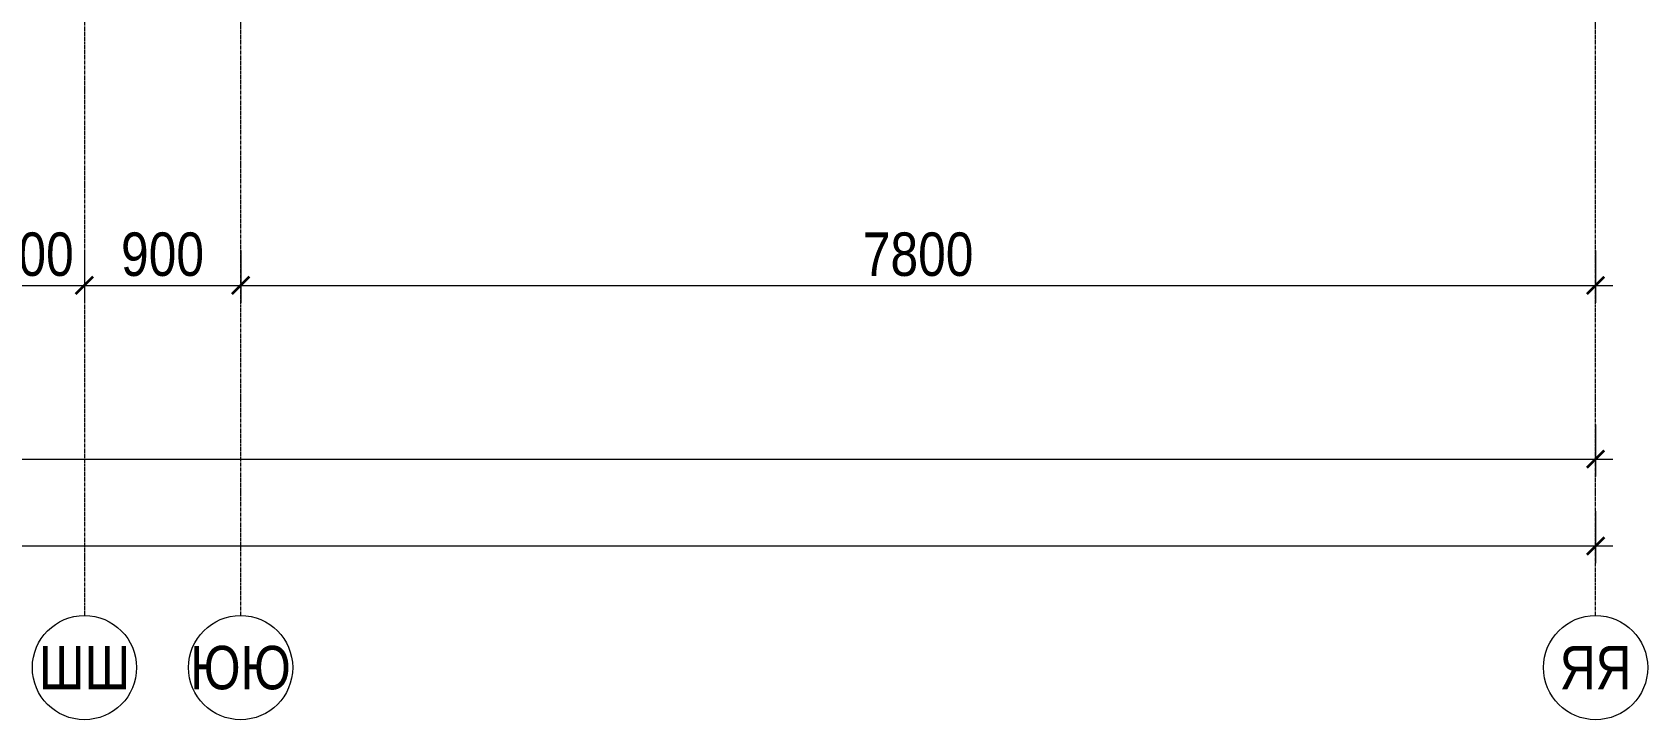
# Model space of a CAD drawing. Header units: millimetres. Extents: x -65509 to 912790, y 446 to 713294.
# Drawn here: x 495201 to 504501, y 499528 to 503485 of the extents above; entities that cross this region are included whole.
import ezdxf
from ezdxf.enums import TextEntityAlignment as Align

# ---------------------------------------------------------------- set-up
doc = ezdxf.new("R2010")
doc.units = ezdxf.units.MM
doc.linetypes.add('CENTER2', pattern=[28.575, 19.05, -3.175, 3.175, -3.175])
doc.layers.get('Defpoints').update_dxf_attribs({"color": 250})
doc.layers.add('РД_Оси_100', color=250, linetype='Continuous', lineweight=0)
doc.layers.add('РД_Оси_размер', color=250, linetype='Continuous', lineweight=0)
doc.styles.add('style1', font='ARIALN.TTF')
doc.styles.add('ккк', font='isocpeur.ttf', dxfattribs={"width": 0.85, "oblique": 15})
doc.dimstyles.new('Dim100_ареал', dxfattribs={"dimscale": 100, "dimtxt": 2.5, "dimasz": 1, "dimexe": 1, "dimexo": 1, "dimgap": 0.5, "dimtad": 1, "dimzin": 12, "dimdsep": 46, "dimtxsty": 'style1', "dimblk": 'ARCHTICK', "dimcen": 1, "dimdle": 1, "dimclrd": 256, "dimclre": 256, "dimaunit": 1, "dimadec": 0, "dimazin": 3, "dimtfac": 1, "dimtmove": 1, "dimatfit": 3, "dimldrblk": 'OPEN30', "dimfxl": 4, "dimfxlon": 1, "dimtolj": 1, "dimtzin": 0, "dimlwd": 9, "dimlwe": 9, "dimarcsym": 0})

# ---------------------------------------------------------------- blocks, each defined once
blk = doc.blocks.new('A-iden')
at = {"linetype": 'Continuous', "lineweight": 5}
blk.add_circle((0, -4), 3, dxfattribs=at)
at = {"color": 0, "linetype": 'Continuous', "lineweight": 20, "style": 'ккк', "width": 0.85}
blk.add_attdef('ID', text='', height=8, dxfattribs=at).set_placement((0.314, -3.853), align=Align.MIDDLE_CENTER)
blk = doc.blocks.new('_ArchTick')
at = {"color": 0, "linetype": 'ByBlock', "const_width": 0.15}
blk.add_lwpolyline([(-0.5, -0.5), (0.5, 0.5)], dxfattribs=at)
blk = doc.blocks.new('*D330')
at = {"layer": 'Defpoints', "color": 0, "transparency": 16777216}
for p in [(105300, -3255), (105900, -3255), (105900, -4255)]:
    blk.add_point(p, dxfattribs=at)
at = {"layer": 'РД_Оси_размер', "color": 0, "lineweight": 5, "transparency": 16777216}
for p, q in [((105300, -4055), (105300, -4355)), ((105900, -4055), (105900, -4355)), ((105200, -4255), (106000, -4255))]:
    blk.add_line(p, q, dxfattribs=at)
at = {"layer": 'РД_Оси_размер', "color": 0, "lineweight": 5, "transparency": 16777216, "xscale": 100, "yscale": 100, "zscale": 100, "rotation": 180}
blk.add_blockref('_ArchTick', (105300, -4255), dxfattribs=at)
at = {"layer": 'РД_Оси_размер', "color": 0, "lineweight": 5, "transparency": 16777216, "xscale": 100, "yscale": 100, "zscale": 100}
blk.add_blockref('_ArchTick', (105900, -4255), dxfattribs=at)
at = {"layer": 'РД_Оси_размер', "color": 0, "transparency": 16777216, "insert": (105600, -4077.4), "char_height": 250, "attachment_point": 5, "style": 'style1'}
blk.add_mtext('\\A1;600', dxfattribs=at)
blk = doc.blocks.new('_Open30')
at = {"color": 0, "linetype": 'ByBlock', "lineweight": -2}
for p, q in [((-1, 0.268), (0, 0)), ((0, 0), (-1, -0.268)), ((0, 0), (-1, 0))]:
    blk.add_line(p, q, dxfattribs=at)
blk = doc.blocks.new('*D331')
at = {"layer": 'Defpoints', "color": 0, "transparency": 16777216}
for p in [(105900, -3255), (106800, -3255), (106800, -4255)]:
    blk.add_point(p, dxfattribs=at)
at = {"layer": 'РД_Оси_размер', "color": 0, "lineweight": 5, "transparency": 16777216}
for p, q in [((105900, -4055), (105900, -4355)), ((106800, -4055), (106800, -4355)), ((105800, -4255), (106900, -4255))]:
    blk.add_line(p, q, dxfattribs=at)
at = {"layer": 'РД_Оси_размер', "color": 0, "lineweight": 5, "transparency": 16777216, "xscale": 100, "yscale": 100, "zscale": 100, "rotation": 180}
blk.add_blockref('_ArchTick', (105900, -4255), dxfattribs=at)
at = {"layer": 'РД_Оси_размер', "color": 0, "lineweight": 5, "transparency": 16777216, "xscale": 100, "yscale": 100, "zscale": 100}
blk.add_blockref('_ArchTick', (106800, -4255), dxfattribs=at)
at = {"layer": 'РД_Оси_размер', "color": 0, "transparency": 16777216, "insert": (106350, -4077.4), "char_height": 250, "attachment_point": 5, "style": 'style1'}
blk.add_mtext('\\A1;900', dxfattribs=at)
blk = doc.blocks.new('*D332')
at = {"layer": 'Defpoints', "color": 0, "transparency": 16777216}
for p in [(106800, -3255), (114600, -3255), (114600, -4255)]:
    blk.add_point(p, dxfattribs=at)
at = {"layer": 'РД_Оси_размер', "color": 0, "lineweight": 5, "transparency": 16777216}
for p, q in [((106800, -4055), (106800, -4355)), ((114600, -4055), (114600, -4355)), ((106700, -4255), (114700, -4255))]:
    blk.add_line(p, q, dxfattribs=at)
at = {"layer": 'РД_Оси_размер', "color": 0, "lineweight": 5, "transparency": 16777216, "xscale": 100, "yscale": 100, "zscale": 100, "rotation": 180}
blk.add_blockref('_ArchTick', (106800, -4255), dxfattribs=at)
at = {"layer": 'РД_Оси_размер', "color": 0, "lineweight": 5, "transparency": 16777216, "xscale": 100, "yscale": 100, "zscale": 100}
blk.add_blockref('_ArchTick', (114600, -4255), dxfattribs=at)
at = {"layer": 'РД_Оси_размер', "color": 0, "transparency": 16777216, "insert": (110700, -4077.4), "char_height": 250, "attachment_point": 5, "style": 'style1'}
blk.add_mtext('\\A1;7800', dxfattribs=at)
blk = doc.blocks.new('*D204')
at = {"layer": 'Defpoints', "color": 0, "transparency": 16777216}
for p in [(0, -3255), (114600, -3255), (114600, -5755)]:
    blk.add_point(p, dxfattribs=at)
at = {"layer": 'РД_Оси_размер', "color": 0, "lineweight": 5, "transparency": 16777216}
for p, q in [((0, -5555), (0, -5855)), ((114600, -5555), (114600, -5855)), ((-100, -5755), (114700, -5755))]:
    blk.add_line(p, q, dxfattribs=at)
at = {"layer": 'РД_Оси_размер', "color": 0, "lineweight": 5, "transparency": 16777216, "xscale": 100, "yscale": 100, "zscale": 100, "rotation": 180}
blk.add_blockref('_ArchTick', (0, -5755), dxfattribs=at)
at = {"layer": 'РД_Оси_размер', "color": 0, "lineweight": 5, "transparency": 16777216, "xscale": 100, "yscale": 100, "zscale": 100}
blk.add_blockref('_ArchTick', (114600, -5755), dxfattribs=at)
at = {"layer": 'РД_Оси_размер', "color": 0, "transparency": 16777216, "insert": (57300, -5577.4), "char_height": 250, "attachment_point": 5, "style": 'style1'}
blk.add_mtext('\\A1;114600', dxfattribs=at)
blk = doc.blocks.new('*D242')
at = {"layer": 'Defpoints', "color": 0, "transparency": 16777216}
for p in [(94500, -3255), (114600, -3255), (114600, -5255)]:
    blk.add_point(p, dxfattribs=at)
at = {"layer": 'РД_Оси_размер', "color": 0, "lineweight": 5, "transparency": 16777216}
for p, q in [((94500, -5055), (94500, -5355)), ((114600, -5055), (114600, -5355)), ((94400, -5255), (114700, -5255))]:
    blk.add_line(p, q, dxfattribs=at)
at = {"layer": 'РД_Оси_размер', "color": 0, "lineweight": 5, "transparency": 16777216, "xscale": 100, "yscale": 100, "zscale": 100, "rotation": 180}
blk.add_blockref('_ArchTick', (94500, -5255), dxfattribs=at)
at = {"layer": 'РД_Оси_размер', "color": 0, "lineweight": 5, "transparency": 16777216, "xscale": 100, "yscale": 100, "zscale": 100}
blk.add_blockref('_ArchTick', (114600, -5255), dxfattribs=at)
at = {"layer": 'РД_Оси_размер', "color": 0, "transparency": 16777216, "insert": (104550, -5077.4), "char_height": 250, "attachment_point": 5, "style": 'style1'}
blk.add_mtext('\\A1;20100', dxfattribs=at)
blk = doc.blocks.new('СОШ_2200_АР_ОСИ_М100_28.05.24')
at = {"layer": 'РД_Оси_100', "linetype": 'CENTER2'}
blk.add_line((114600, -6155), (114600, 139938.679), dxfattribs=at)
for points in [[(105900, 139938.679), (105900, -6155)], [(106800, -6155), (106800, 139938.679)]]:
    blk.add_lwpolyline(points, dxfattribs=at)
at = {"layer": 'РД_Оси_100', "color": 0}
ref = blk.add_blockref('A-iden', (105900.734, -6054.999), dxfattribs=dict(at, xscale=100, yscale=100, zscale=100))
ref.add_attrib('ID', 'ШШ', dxfattribs={"layer": '0', "linetype": 'Continuous', "height": 250, "style": 'style1'}).set_placement((105900.734, -6454.999), align=Align.MIDDLE)
ref = blk.add_blockref('A-iden', (106799.266, -6054.999), dxfattribs=dict(at, xscale=100, yscale=100, zscale=100))
ref.add_attrib('ID', 'ЮЮ', dxfattribs={"layer": '0', "linetype": 'Continuous', "height": 250, "style": 'style1'}).set_placement((106799.266, -6454.999), align=Align.MIDDLE)
ref = blk.add_blockref('A-iden', (114600, -6054.999), dxfattribs=dict(at, xscale=100, yscale=100, zscale=100))
ref.add_attrib('ID', 'ЯЯ', dxfattribs={"layer": '0', "linetype": 'Continuous', "height": 250, "style": 'style1'}).set_placement((114600, -6454.999), align=Align.MIDDLE)
at = {"layer": 'РД_Оси_размер'}
for base, p1, p2, picture, middle in [((114600, -5755), (0, -3255), (114600, -3255), '*D204', (57300, -5577.357)), ((114600, -5255), (94500, -3255), (114600, -3255), '*D242', (104550, -5077.357)), ((105900, -4255), (105300, -3255), (105900, -3255), '*D330', (105600, -4077.357)), ((106800, -4255), (105900, -3255), (106800, -3255), '*D331', (106350, -4077.357)), ((114600, -4255), (106800, -3255), (114600, -3255), '*D332', (110700, -4077.357))]:
    dim = blk.add_linear_dim(base=base, p1=p1, p2=p2, dimstyle='Dim100_ареал', dxfattribs=at)
    dim.commit()
    dim.dimension.update_dxf_attribs({"geometry": picture, "text_midpoint": middle})

msp = doc.modelspace()

# ---------------------------------------------------------------- block references
at = {"layer": 'РД_Оси_100'}
msp.add_blockref('СОШ_2200_АР_ОСИ_М100_28.05.24', (389600.882, 506283.318), dxfattribs=at)

doc.saveas('drawing.dxf')
